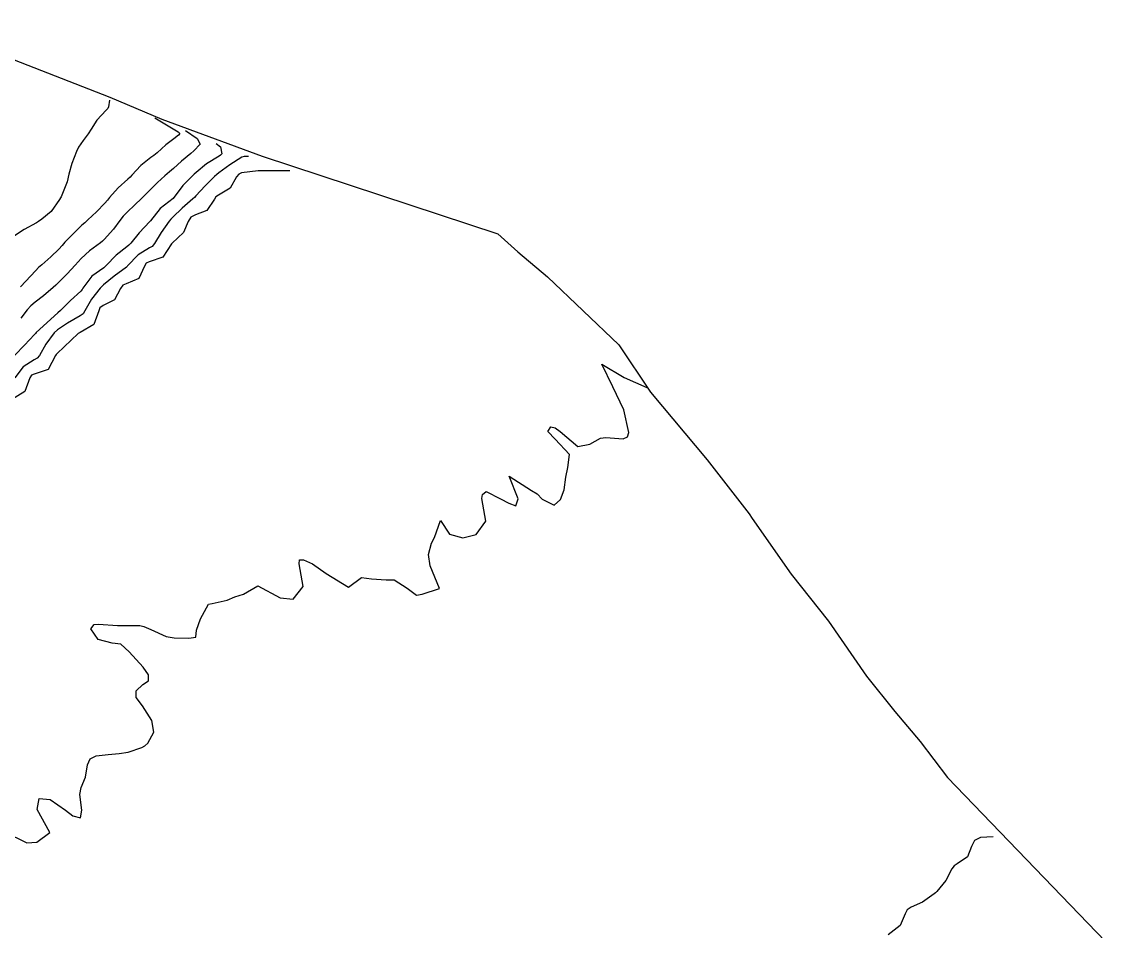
# Model space of a CAD drawing. Header units: metres. Extents: x 286371 to 293043, y 7462578 to 7466404.
# Drawn here: x 289862.7 to 289959, y 7464718.1 to 7464798.1 of the extents above; entities that cross this region are included whole.
import ezdxf

# ---------------------------------------------------------------- set-up
doc = ezdxf.new("R2010")
doc.units = ezdxf.units.M
doc.header["$MEASUREMENT"] = 0
for name, color, linetype in [('Area', 45, 'Continuous'), ('Curvas de Nivel 1m', 11, 'Continuous'), ('Curvas de Nivel 5m', 15, 'Continuous')]:
    doc.layers.add(name, color=color, linetype=linetype)

msp = doc.modelspace()

# ---------------------------------------------------------------- linework, layer by layer
at = {"layer": 'Area'}
msp.add_polyline3d([(289853.441, 7464798.145, 690.571), (289870.469, 7464791.523, 697.942), (289875.046, 7464789.574, 688.402), (289883.897, 7464786.31, 683.63), (289904.672, 7464779.472, 684.006), (289906.424, 7464777.898, 683.979), (289909.041, 7464775.679, 683.979), (289915.323, 7464769.686, 684.042), (289918.108, 7464765.528, 684.042), (289923.095, 7464759.57, 684.182), (289926.81, 7464754.811, 684.263), (289927.066, 7464754.414, 684.183), (289930.514, 7464749.494, 684.192), (289933.79, 7464745.346, 684.282), (289937.149, 7464740.503, 684.262), (289939.648, 7464737.401, 684.352), (289941.883, 7464734.758, 684.332), (289944.273, 7464731.575, 684.311), (289958.969, 7464716.356, 685.44)], dxfattribs=at)
at = {"layer": 'Curvas de Nivel 1m', "flags": 128}
for points, elevation in [([(289870.454, 7464791.244), (289870.369, 7464790.671), (289870.306, 7464790.528), (289870.159, 7464790.367), (289869.341, 7464789.492), (289868.823, 7464788.694), (289868.558, 7464788.268), (289868.119, 7464787.687), (289867.726, 7464787.094), (289867.538, 7464786.713), (289867.129, 7464785.678), (289866.875, 7464784.722), (289866.721, 7464784.068), (289866.182, 7464782.732), (289866.129, 7464782.647), (289866.041, 7464782.498), (289865.322, 7464781.448), (289864.499, 7464780.757), (289864.201, 7464780.572), (289864.009, 7464780.448), (289862.931, 7464779.849), (289861.991, 7464779.248)], 689), ([(289874.434, 7464789.694), (289876.512, 7464788.452), (289876.653, 7464788.315), (289876.531, 7464788.176), (289876.123, 7464787.83), (289875.406, 7464787.304), (289874.633, 7464786.607), (289874.349, 7464786.362), (289874.098, 7464786.185), (289873.22, 7464785.494), (289872.423, 7464784.639), (289872.259, 7464784.454), (289872.069, 7464784.286), (289871.199, 7464783.516), (289870.462, 7464782.668), (289870.273, 7464782.439), (289870.036, 7464782.168), (289869.308, 7464781.402), (289868.548, 7464780.696), (289868.26, 7464780.451), (289868.007, 7464780.228), (289867.239, 7464779.472), (289866.523, 7464778.726), (289866.267, 7464778.443), (289865.975, 7464778.125), (289865.267, 7464777.442), (289864.487, 7464776.756), (289864.206, 7464776.505), (289863.946, 7464776.244), (289862.605, 7464774.791)], 688), ([(289877.134, 7464788.574), (289878.182, 7464787.868), (289878.449, 7464787.383), (289877.876, 7464786.79), (289877.611, 7464786.562), (289876.803, 7464785.865), (289876.084, 7464785.233), (289875.731, 7464784.938), (289875.319, 7464784.596), (289874.678, 7464783.992), (289874.055, 7464783.376), (289873.678, 7464782.992), (289873.305, 7464782.626), (289872.66, 7464782.009), (289872.026, 7464781.425), (289871.638, 7464781.032), (289871.347, 7464780.654), (289870.787, 7464779.878), (289869.988, 7464778.962), (289869.837, 7464778.826), (289869.641, 7464778.68), (289868.689, 7464777.975), (289867.963, 7464777.307), (289867.674, 7464776.993), (289867.43, 7464776.712), (289866.724, 7464775.937), (289865.93, 7464775.145), (289865.72, 7464774.945), (289865.498, 7464774.741), (289864.645, 7464774.018), (289863.898, 7464773.451), (289863.53, 7464773.141), (289863.207, 7464772.785), (289862.635, 7464772.037)], 687), ([(289879.834, 7464787.444), (289880.232, 7464787.15), (289880.355, 7464786.521), (289880.235, 7464786.389), (289880.101, 7464786.309), (289878.986, 7464785.645), (289878.079, 7464784.883), (289877.909, 7464784.725), (289877.729, 7464784.56), (289876.912, 7464783.721), (289876.044, 7464782.584), (289874.918, 7464781.714), (289874.047, 7464780.614), (289874.033, 7464780.595), (289874.013, 7464780.569), (289873.048, 7464779.573), (289872.327, 7464778.639), (289872.154, 7464778.468), (289871.978, 7464778.338), (289871.025, 7464777.596), (289870.157, 7464776.671), (289870.049, 7464776.566), (289869.941, 7464776.493), (289868.889, 7464775.736), (289868.105, 7464774.702), (289868.032, 7464774.582), (289867.91, 7464774.434), (289867.023, 7464773.597), (289866.118, 7464772.731), (289865.881, 7464772.514), (289863.987, 7464770.772), (289863.927, 7464770.699), (289863.851, 7464770.602), (289862.967, 7464769.658), (289862.1, 7464768.8)], 686), ([(289886.324, 7464785.014), (289884.933, 7464785.023), (289883.533, 7464785.014), (289882.071, 7464784.839), (289881.836, 7464784.73), (289881.647, 7464784.501), (289881.08, 7464783.483), (289880.041, 7464782.892), (289879.82, 7464782.746), (289879.685, 7464782.53), (289879.038, 7464781.525), (289878.016, 7464781.151), (289877.627, 7464780.945), (289877.378, 7464780.564), (289876.977, 7464779.587), (289875.976, 7464778.663), (289875.937, 7464778.623), (289875.917, 7464778.585), (289875.133, 7464777.42), (289873.95, 7464777.002), (289873.685, 7464776.883), (289873.52, 7464776.621), (289873.022, 7464775.534), (289871.921, 7464775.074), (289871.629, 7464774.938), (289871.416, 7464774.652), (289870.885, 7464773.674), (289869.892, 7464773.173), (289869.61, 7464772.957), (289869.499, 7464772.68), (289869.056, 7464771.497), (289867.855, 7464770.797), (289867.681, 7464770.708), (289865.827, 7464768.948), (289865.734, 7464768.837), (289865.697, 7464768.746), (289865.042, 7464767.52), (289863.799, 7464767.114), (289863.564, 7464767.012), (289863.437, 7464766.78), (289862.986, 7464765.576), (289861.764, 7464764.834)], 684), ([(289861.184, 7464726.804), (289863.17, 7464725.843), (289864.046, 7464725.887), (289865.184, 7464726.744), (289864.065, 7464728.762), (289864.247, 7464729.741), (289865.228, 7464729.643), (289866.584, 7464728.724), (289867.207, 7464728.217), (289867.886, 7464728.022), (289868.015, 7464728.702), (289867.843, 7464730.097), (289867.961, 7464730.704), (289868.332, 7464731.624), (289868.515, 7464732.696), (289868.749, 7464733.226), (289869.286, 7464733.486), (289870.334, 7464733.623), (289871.29, 7464733.694), (289872.105, 7464733.829), (289873.298, 7464734.225), (289873.554, 7464734.367), (289873.829, 7464734.617), (289874.343, 7464735.584), (289874.167, 7464736.612), (289873.353, 7464737.895), (289872.81, 7464738.633), (289872.79, 7464739.216), (289873.382, 7464739.791), (289873.887, 7464740.116), (289873.895, 7464740.617), (289873.404, 7464741.293), (289872.188, 7464742.643), (289871.437, 7464743.323), (289870.677, 7464743.428), (289869.45, 7464743.734), (289868.797, 7464744.694), (289869.104, 7464745.055), (289869.47, 7464745.084), (289871.158, 7464744.97), (289871.469, 7464744.979), (289873.116, 7464744.983), (289873.468, 7464744.894), (289874.095, 7464744.615), (289875.445, 7464744.012), (289876.152, 7464743.875), (289877.444, 7464743.862), (289878.044, 7464743.957), (289878.123, 7464744.554), (289878.468, 7464745.55), (289878.985, 7464746.542), (289879.165, 7464746.865), (289879.492, 7464746.927), (289880.81, 7464747.193), (289881.499, 7464747.496), (289882.254, 7464747.732), (289883.514, 7464748.464), (289885.499, 7464747.407), (289886.622, 7464747.293), (289887.514, 7464748.404), (289887.145, 7464750.41), (289887.201, 7464750.76), (289887.55, 7464750.773), (289888.332, 7464750.393), (289889.532, 7464749.543), (289891.514, 7464748.344), (289892.639, 7464749.216), (289893.526, 7464749.083), (289894.828, 7464748.992), (289895.525, 7464748.985), (289896.683, 7464748.267), (289897.505, 7464747.643), (289898.007, 7464747.746), (289899.514, 7464748.224), (289898.713, 7464750.237), (289898.559, 7464751.239), (289898.823, 7464752.236), (289899.081, 7464752.733), (289899.604, 7464754.224), (289900.408, 7464753.034), (289901.582, 7464752.694), (289902.765, 7464752.998), (289903.604, 7464754.164), (289903.241, 7464756.17), (289903.306, 7464756.503), (289903.643, 7464756.791), (289904.912, 7464756.145), (289905.628, 7464755.745), (289906.237, 7464755.513), (289906.47, 7464756.122), (289905.664, 7464758.134), (289907.645, 7464756.853), (289908.118, 7464756.572), (289908.568, 7464756.09), (289909.627, 7464755.574), (289910.172, 7464756.064), (289910.51, 7464756.92), (289910.667, 7464758.049), (289910.843, 7464758.881), (289910.982, 7464760.045), (289909.714, 7464761.399), (289909.082, 7464762.074), (289909.337, 7464762.463), (289909.729, 7464762.39), (289910.142, 7464762.058), (289911.705, 7464760.736), (289912.779, 7464760.947), (289913.716, 7464761.468), (289914.19, 7464761.524), (289915.716, 7464761.424), (289916.095, 7464761.592), (289916.193, 7464761.967), (289915.754, 7464763.974), (289914.784, 7464765.989), (289913.814, 7464768.004), (289915.797, 7464766.808), (289917.784, 7464765.944)], 684), ([(289948.304, 7464726.354), (289947.186, 7464726.309), (289946.656, 7464726.028), (289946.408, 7464725.506), (289946.061, 7464724.61), (289945.151, 7464723.98), (289944.866, 7464723.811), (289944.68, 7464723.531), (289944.151, 7464722.517), (289943.344, 7464721.551), (289943.227, 7464721.438), (289943.111, 7464721.334), (289942.069, 7464720.6), (289941.093, 7464720.157), (289940.743, 7464719.936), (289940.564, 7464719.592), (289940.125, 7464718.542), (289939.056, 7464717.735)], 684)]:
    msp.add_lwpolyline(points, dxfattribs=dict(at, elevation=elevation))
at = {"layer": 'Curvas de Nivel 5m', "elevation": 685, "flags": 128}
msp.add_lwpolyline([(289882.684, 7464786.294), (289882.494, 7464786.291), (289882.302, 7464786.289), (289882.099, 7464786.227), (289881.049, 7464785.546), (289880.079, 7464784.846), (289879.894, 7464784.709), (289879.687, 7464784.53), (289878.887, 7464783.713), (289878.048, 7464782.816), (289877.924, 7464782.678), (289877.797, 7464782.558), (289876.862, 7464781.738), (289876.019, 7464780.941), (289875.84, 7464780.764), (289875.693, 7464780.589), (289875.004, 7464779.59), (289874.407, 7464778.608), (289874.214, 7464778.367), (289873.968, 7464778.232), (289872.981, 7464777.612), (289872.041, 7464776.643), (289871.995, 7464776.592), (289871.943, 7464776.549), (289870.855, 7464775.736), (289869.919, 7464774.978), (289869.759, 7464774.835), (289869.612, 7464774.679), (289868.865, 7464773.725), (289868.288, 7464772.698), (289868.141, 7464772.44), (289867.877, 7464772.243), (289866.757, 7464771.616), (289865.858, 7464771.032), (289865.558, 7464770.749), (289864.84, 7464769.758), (289864.265, 7464768.768), (289864.076, 7464768.514), (289863.818, 7464768.372), (289862.845, 7464767.753), (289862.105, 7464766.8)], dxfattribs=at)

doc.saveas('drawing.dxf')
